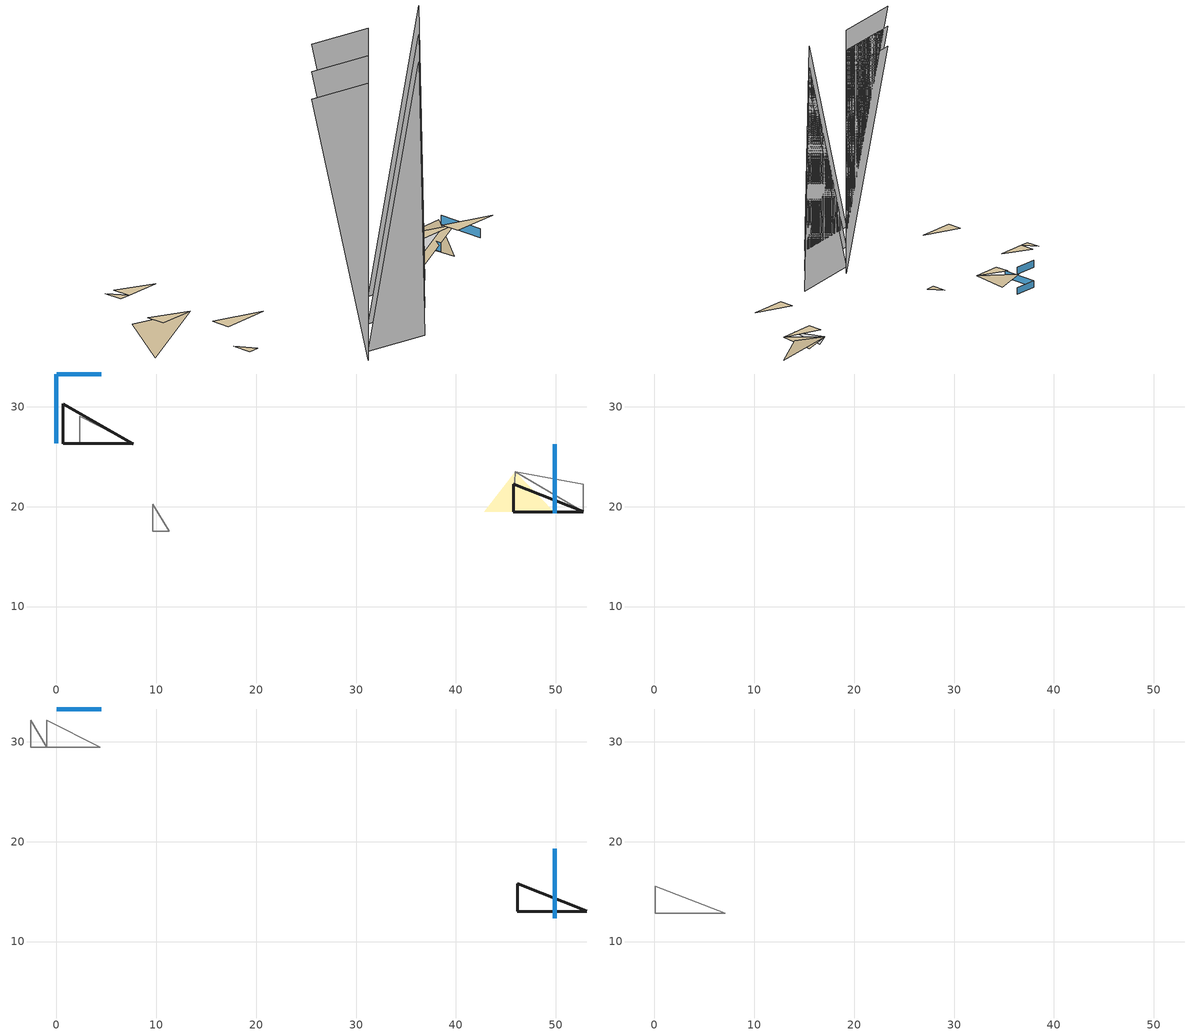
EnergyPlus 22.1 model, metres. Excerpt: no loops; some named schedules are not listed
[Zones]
EnclosedOffice_Mid_6 ZN
 wall outside (nonres_ext_wall): 0.71,30.29,6.96 7.69,26.29,7.76 0.71,26.29,3.25
 wall inside (int_wall): 2.35,29.04 2.35,26.29 7.69,26.29 z7.76
 window (Window_U_0.57_SHGC_0.39): 4.48,33.27 0.03,33.27 z4.98:6.31; 0,33.25 0,26.32 z4.98:6.29
EnclosedOffice_Mid_5 ZN
 wall inside (int_wall): 9.64,20.25 9.64,17.51 11.28,17.51 z3.79
EnclosedOffice_Mid_7 ZN
 wall outside (nonres_ext_wall): 45.74,22.24 45.74,19.5 52.72,19.5 z7.93
 wall inside (int_wall): 45.94,23.5,6.96 52.72,19.5,7.93 45.74,19.5,3.43; 45.94,23.5,6.96 52.72,22.24,7.93 52.72,19.5,3.43
 window (Window_U_0.57_SHGC_0.39): 49.91,19.32 49.91,26.25 z4.98:6.29
 ceiling to MidFloor_Plenum ZN (DropCeiling): 45.94,23.5,6.96 49.79,19.5,7.92 42.81,19.5,3.42
Corridor_Bot_1 ZN
 ceiling to FirstFloor_Plenum ZN (DropCeiling): 16.64,2.74,4.5 5.34,2.74,45.41 16.64,2.74,44.19
Corridor_Bot_2 ZN
 ceiling to FirstFloor_Plenum ZN (DropCeiling): 27.93,2.74,4.5 16.64,2.74,5.72 26.71,2.74,44.19
Corridor_Mid_1 ZN
 ceiling to MidFloor_Plenum ZN (DropCeiling): 16.64,2.74,8.47 5.34,2.74,49.37 16.64,2.74,48.15
Corridor_Mid_2 ZN
 ceiling to MidFloor_Plenum ZN (DropCeiling): 27.93,2.74,8.47 16.64,2.74,9.69 26.71,2.74,48.15
EnclosedOffice_Top_6 ZN
 wall inside (int_wall): -0.95,32.17 -0.95,29.43 4.39,29.43 z11.88; -2.59,32.17 -2.59,29.43 -0.95,29.43 z11.88
 window (Window_U_0.57_SHGC_0.39): 4.48,33.27 0.03,33.27 z8.95:10.27
EnclosedOffice_Top_8 ZN
 wall outside (nonres_ext_wall): 46.14,15.77 46.14,13.02 53.12,13.02 z11
 window (Window_U_0.57_SHGC_0.39): 49.91,12.35 49.91,19.27 z8.95:10.26
Corridor_Top_1 ZN
 ceiling to TopFloor_Plenum ZN (DropCeiling): 16.64,2.74,12.43 5.34,2.74,53.33 16.64,2.74,52.11
Corridor_Top_2 ZN
 ceiling to TopFloor_Plenum ZN (DropCeiling): 27.93,2.74,12.43 16.64,2.74,13.65 26.71,2.74,52.11
EnclosedOffice_Top_4 ZN
 wall inside (int_wall): 0.1,15.55 0.1,12.81 7.08,12.81 z11.7
[Building]
OfficeMedium: North Axis {deg}=0; Terrain=City; Loads Convergence Tolerance Value {W}=0.04; Temperature Convergence Tolerance Value {deltaC}=0.2; Solar Distribution=FullInteriorAndExterior; Maximum Number of Warmup Days=25; Minimum Number of Warmup Days=6
[Site:Location]
Denver-Aurora-Buckley.AFB_CO_USA WMO=724695: Latitude {deg}=39.72; Longitude {deg}=-104.75; Time Zone {hr}=-7; Elevation {m}=1726
[SizingPeriod:DesignDay] Day of Month=21; Dry-Bulb Temperature Range Modifier Type=DefaultMultipliers; Humidity Condition Type=Wetbulb; Barometric Pressure {Pa}=82237; Rain Indicator=No; Snow Indicator=No; Daylight Saving Time Indicator=No
Name | Month | Day Type | Maximum Dry-Bulb Temperature {C} | Daily Dry-Bulb Temperature Range {deltaC} | Wetbulb or DewPoint at Maximum Dry-Bulb {C} | Wind Speed {m/s} | Wind Direction {deg} | Solar Model Indicator | Sky Clearness | ASHRAE Clear Sky Optical Depth for Beam Irradiance (taub) | ASHRAE Clear Sky Optical Depth for Diffuse Irradiance (taud)
Denver-Aurora-Buckley.AFB_CO_USA Ann Htg 99.6% Condns DB | 12 | WinterDesignDay | -17.9 | 0 | -17.9 | 2.5 | 180 | ASHRAEClearSky | 0
Denver-Aurora-Buckley.AFB_CO_USA Ann Clg .4% Condns DB=>MWB | 7 | SummerDesignDay | 33.9 | 14.8 | 15 | 3.6 | 30 | ASHRAETau |  | 0.423 | 2.02
[Site:WaterMainsTemperature]
Calculation Method=Correlation; Annual Average Outdoor Air Temperature {C}=9.95; Maximum Difference In Monthly Average Outdoor Air Temperatures {deltaC}=23.7
[Site:GroundTemperature:FCfactorMethod]
7.1, 3, -1, 0.8, -0.2, 4.8, 6.1, 13.7, 22.2, 22.7, 21.7, 18.5
[Material:NoMass]
Nonres_Exterior_Wall_Insulation: Roughness=MediumSmooth; Thermal Resistance {m2-K/W}=1.71283; Thermal Absorptance=0.9; Solar Absorptance=0.7; Visible Absorptance=0.7
[Construction]
DropCeiling: AC02 Acoustic Ceiling
int_wall: G01 13mm gypsum board, G01 13mm gypsum board
nonres_ext_wall: F07 25mm stucco, G01 16mm gypsum board, Nonres_Exterior_Wall_Insulation, G01 16mm gypsum board
Window_U_0.57_SHGC_0.39: Glazing Layer
[Material]
Name | Roughness | Thickness {m} | Conductivity {W/m-K} | Density {kg/m3} | Specific Heat {J/kg-K} | Thermal Absorptance | Solar Absorptance | Visible Absorptance
AC02 Acoustic Ceiling | MediumSmooth | 0.0127 | 0.057 | 288 | 1339 | 0.9 | 0.7 | 0.2
F07 25mm stucco | Smooth | 0.0254 | 0.72 | 1856 | 840 | 0.9 | 0.7 | 0.7
G01 13mm gypsum board | Smooth | 0.0127 | 0.16 | 800 | 1090 | 0.9 | 0.7 | 0.5
G01 16mm gypsum board | MediumSmooth | 0.0159 | 0.16 | 800 | 1090
[WindowMaterial:SimpleGlazingSystem]
Glazing Layer: U-Factor {W/m2-K}=3.23661; Solar Heat Gain Coefficient=0.39; Visible Transmittance=0.39
[Zone]
ActiveStorage_Bot_1 ZN; ActiveStorage_Bot_2 ZN; ActiveStorage_Bot_3 ZN; ActiveStorage_Bot_4 ZN; ActiveStorage_Mid_1 ZN; ActiveStorage_Mid_2 ZN; ActiveStorage_Mid_3 ZN; ActiveStorage_Mid_4 ZN; ActiveStorage_Top_1 ZN; ActiveStorage_Top_2 ZN; ActiveStorage_Top_3 ZN; ActiveStorage_Top_4 ZN; ClassRoom_Bot ZN; ConfRoom_Bot_1 ZN; ConfRoom_Bot_2 ZN; ConfRoom_Mid_1 ZN; ConfRoom_Mid_2 ZN; ConfRoom_Top_1 ZN; ConfRoom_Top_2 ZN; Corridor_Bot_1 ZN; Corridor_Bot_2 ZN; Corridor_Mid_1 ZN; Corridor_Mid_2 ZN; Corridor_Top_1 ZN; Corridor_Top_2 ZN; Dining_Bot ZN; Dining_Mid ZN; Dining_Top ZN; EnclosedOffice_Bot_1 ZN; EnclosedOffice_Bot_10 ZN; EnclosedOffice_Bot_3 ZN; EnclosedOffice_Bot_4 ZN; EnclosedOffice_Mid_1 ZN; EnclosedOffice_Mid_2 ZN; EnclosedOffice_Mid_3 ZN; EnclosedOffice_Top_1 ZN; EnclosedOffice_Top_2 ZN; EnclosedOffice_Top_3 ZN; Lobby_Bot ZN; Lobby_Mid ZN; Lobby_Top ZN; Lounge_Bot ZN; Mechanical_Bot ZN; Mechanical_Mid ZN; Mechanical_Top ZN; OpenOffice_Bot_1 ZN; OpenOffice_Bot_2 ZN; OpenOffice_Bot_3 ZN; OpenOffice_Mid_1 ZN; OpenOffice_Mid_2 ZN; OpenOffice_Mid_3 ZN; OpenOffice_Mid_4 ZN; OpenOffice_Top_1 ZN; OpenOffice_Top_2 ZN; OpenOffice_Top_3 ZN; OpenOffice_Top_4 ZN; Restroom_Bot ZN; Restroom_Mid ZN; Restroom_Top ZN; Stair_Bot_1 ZN; Stair_Bot_2 ZN; Stair_Mid_1 ZN; Stair_Mid_2 ZN; Stair_Top_1 ZN; Stair_Top_2 ZN: 
FirstFloor_Plenum ZN; MidFloor_Plenum ZN; TopFloor_Plenum ZN: Part of Total Floor Area=No
EnclosedOffice_Bot_7 ZN; EnclosedOffice_Bot_6 ZN; EnclosedOffice_Bot_5 ZN; EnclosedOffice_Bot_2 ZN; EnclosedOffice_Bot_8 ZN; EnclosedOffice_Bot_9 ZN; EnclosedOffice_Mid_6 ZN; EnclosedOffice_Mid_5 ZN; EnclosedOffice_Mid_4 ZN; EnclosedOffice_Mid_8 ZN; EnclosedOffice_Mid_9 ZN; EnclosedOffice_Mid_7 ZN; EnclosedOffice_Top_6 ZN; EnclosedOffice_Top_5 ZN; EnclosedOffice_Top_4 ZN; EnclosedOffice_Top_9 ZN; EnclosedOffice_Top_8 ZN; EnclosedOffice_Top_7 ZN: Multiplier=1
[People] Number of People Calculation Method=People; Fraction Radiant=0.3; Sensible Heat Fraction=AUTOCALCULATE; Activity Level Schedule=ACTIVITY_SCH; Enable ASHRAE 55 Comfort Warnings=No; Mean Radiant Temperature Calculation Type=ZoneAveraged; Work Efficiency Schedule=WORK_EFF_SCH; Clothing Insulation Calculation Method Schedule=CLOTHING_SCH; Clothing Insulation Schedule=CLOTHING_SCH; Air Velocity Schedule=AIR_VELO_SCH
Name | Zone or ZoneList or Space or SpaceList | Number of People Schedule | Number of People
ClassRoom_Bot ZN People | ClassRoom_Bot ZN | ClassRoom_Bot ZN Occupancy Schedule | 16
EnclosedOffice_Bot_1 ZN People | EnclosedOffice_Bot_1 ZN | EnclosedOffice_Bot_1 ZN Occupancy Schedule | 2
EnclosedOffice_Bot_2 ZN People | EnclosedOffice_Bot_2 ZN | EnclosedOffice_Bot_2 ZN Occupancy Schedule | 2
EnclosedOffice_Bot_3 ZN People | EnclosedOffice_Bot_3 ZN | EnclosedOffice_Bot_3 ZN Occupancy Schedule | 2
EnclosedOffice_Bot_4 ZN People | EnclosedOffice_Bot_4 ZN | EnclosedOffice_Bot_4 ZN Occupancy Schedule | 2
EnclosedOffice_Bot_5 ZN People | EnclosedOffice_Bot_5 ZN | EnclosedOffice_Bot_5 ZN Occupancy Schedule | 2
EnclosedOffice_Bot_6 ZN People | EnclosedOffice_Bot_6 ZN | EnclosedOffice_Bot_6 ZN Occupancy Schedule | 2
EnclosedOffice_Bot_7 ZN People | EnclosedOffice_Bot_7 ZN | EnclosedOffice_Bot_7 ZN Occupancy Schedule | 2
EnclosedOffice_Bot_8 ZN People | EnclosedOffice_Bot_8 ZN | EnclosedOffice_Bot_8 ZN Occupancy Schedule | 2
EnclosedOffice_Bot_9 ZN People | EnclosedOffice_Bot_9 ZN | EnclosedOffice_Bot_9 ZN Occupancy Schedule | 2
EnclosedOffice_Bot_10 ZN People | EnclosedOffice_Bot_10 ZN | EnclosedOffice_Bot_10 ZN Occupancy Schedule | 2
EnclosedOffice_Mid_1 ZN People | EnclosedOffice_Mid_1 ZN | EnclosedOffice_Mid_1 ZN Occupancy Schedule | 2
EnclosedOffice_Mid_2 ZN People | EnclosedOffice_Mid_2 ZN | EnclosedOffice_Mid_2 ZN Occupancy Schedule | 2
EnclosedOffice_Mid_3 ZN People | EnclosedOffice_Mid_3 ZN | EnclosedOffice_Mid_3 ZN Occupancy Schedule | 2
EnclosedOffice_Mid_4 ZN People | EnclosedOffice_Mid_4 ZN | EnclosedOffice_Mid_4 ZN Occupancy Schedule | 2
EnclosedOffice_Mid_5 ZN People | EnclosedOffice_Mid_5 ZN | EnclosedOffice_Mid_5 ZN Occupancy Schedule | 2
EnclosedOffice_Mid_6 ZN People | EnclosedOffice_Mid_6 ZN | EnclosedOffice_Mid_6 ZN Occupancy Schedule | 2
EnclosedOffice_Mid_7 ZN People | EnclosedOffice_Mid_7 ZN | EnclosedOffice_Mid_7 ZN Occupancy Schedule | 2
EnclosedOffice_Mid_8 ZN People | EnclosedOffice_Mid_8 ZN | EnclosedOffice_Mid_8 ZN Occupancy Schedule | 2
EnclosedOffice_Mid_9 ZN People | EnclosedOffice_Mid_9 ZN | EnclosedOffice_Mid_9 ZN Occupancy Schedule | 2
EnclosedOffice_Top_1 ZN People | EnclosedOffice_Top_1 ZN | EnclosedOffice_Top_1 ZN Occupancy Schedule | 2
EnclosedOffice_Top_2 ZN People | EnclosedOffice_Top_2 ZN | EnclosedOffice_Top_2 ZN Occupancy Schedule | 2
EnclosedOffice_Top_3 ZN People | EnclosedOffice_Top_3 ZN | EnclosedOffice_Top_3 ZN Occupancy Schedule | 2
EnclosedOffice_Top_4 ZN People | EnclosedOffice_Top_4 ZN | EnclosedOffice_Top_4 ZN Occupancy Schedule | 2
EnclosedOffice_Top_5 ZN People | EnclosedOffice_Top_5 ZN | EnclosedOffice_Top_5 ZN Occupancy Schedule | 2
EnclosedOffice_Top_6 ZN People | EnclosedOffice_Top_6 ZN | EnclosedOffice_Top_6 ZN Occupancy Schedule | 2
EnclosedOffice_Top_7 ZN People | EnclosedOffice_Top_7 ZN | EnclosedOffice_Top_7 ZN Occupancy Schedule | 2
EnclosedOffice_Top_8 ZN People | EnclosedOffice_Top_8 ZN | EnclosedOffice_Top_8 ZN Occupancy Schedule | 2
EnclosedOffice_Top_9 ZN People | EnclosedOffice_Top_9 ZN | EnclosedOffice_Top_9 ZN Occupancy Schedule | 2
ConfRoom_Bot_1 ZN People | ConfRoom_Bot_1 ZN | ConfRoom_Bot_1 ZN Occupancy Schedule | 23
ConfRoom_Bot_2 ZN People | ConfRoom_Bot_2 ZN | ConfRoom_Bot_2 ZN Occupancy Schedule | 23
ConfRoom_Mid_1 ZN People | ConfRoom_Mid_1 ZN | ConfRoom_Mid_1 ZN Occupancy Schedule | 23
ConfRoom_Mid_2 ZN People | ConfRoom_Mid_2 ZN | ConfRoom_Mid_2 ZN Occupancy Schedule | 23
ConfRoom_Top_1 ZN People | ConfRoom_Top_1 ZN | ConfRoom_Top_1 ZN Occupancy Schedule | 23
ConfRoom_Top_2 ZN People | ConfRoom_Top_2 ZN | ConfRoom_Top_2 ZN Occupancy Schedule | 23
Dining_Bot ZN People | Dining_Bot ZN | Dining_Bot ZN Occupancy Schedule | 12
Dining_Mid ZN People | Dining_Mid ZN | Dining_Mid ZN Occupancy Schedule | 12
Dining_Top ZN People | Dining_Top ZN | Dining_Top ZN Occupancy Schedule | 12
Lounge_Bot ZN People | Lounge_Bot ZN | Lounge_Bot ZN Occupancy Schedule | 29
Lobby_Bot ZN People | Lobby_Bot ZN | Lobby_Bot ZN Occupancy Schedule | 7
Lobby_Mid ZN People | Lobby_Mid ZN | Lobby_Mid ZN Occupancy Schedule | 7
Lobby_Top ZN People | Lobby_Top ZN | Lobby_Top ZN Occupancy Schedule | 7
OpenOffice_Bot_1 ZN People | OpenOffice_Bot_1 ZN | OpenOffice_Bot_1 ZN Occupancy Schedule | 10
OpenOffice_Bot_2 ZN People | OpenOffice_Bot_2 ZN | OpenOffice_Bot_2 ZN Occupancy Schedule | 11
OpenOffice_Bot_3 ZN People | OpenOffice_Bot_3 ZN | OpenOffice_Bot_3 ZN Occupancy Schedule | 10
OpenOffice_Mid_1 ZN People | OpenOffice_Mid_1 ZN | OpenOffice_Mid_1 ZN Occupancy Schedule | 10
OpenOffice_Mid_2 ZN People | OpenOffice_Mid_2 ZN | OpenOffice_Mid_2 ZN Occupancy Schedule | 11
OpenOffice_Mid_3 ZN People | OpenOffice_Mid_3 ZN | OpenOffice_Mid_3 ZN Occupancy Schedule | 9
OpenOffice_Mid_4 ZN People | OpenOffice_Mid_4 ZN | OpenOffice_Mid_4 ZN Occupancy Schedule | 10
OpenOffice_Top_1 ZN People | OpenOffice_Top_1 ZN | OpenOffice_Top_1 ZN Occupancy Schedule | 10
OpenOffice_Top_2 ZN People | OpenOffice_Top_2 ZN | OpenOffice_Top_2 ZN Occupancy Schedule | 11
OpenOffice_Top_3 ZN People | OpenOffice_Top_3 ZN | OpenOffice_Top_3 ZN Occupancy Schedule | 9
OpenOffice_Top_4 ZN People | OpenOffice_Top_4 ZN | OpenOffice_Top_4 ZN Occupancy Schedule | 10
[Lights] Schedule=BLDG_LIGHT_SCH; Design Level Calculation Method=Watts/Area; Watts per Zone Floor Area {W/m2}=10.7639; Return Air Fraction=0; Fraction Radiant=0.7; Fraction Visible=0.2; Fraction Replaceable=1; Return Air Fraction Calculated from Plenum Temperature=No
Name | Zone or ZoneList or Space or SpaceList
ActiveStorage_Bot_1 ZN_Lights | ActiveStorage_Bot_1 ZN
ActiveStorage_Bot_2 ZN_Lights | ActiveStorage_Bot_2 ZN
ActiveStorage_Bot_3 ZN_Lights | ActiveStorage_Bot_3 ZN
ActiveStorage_Bot_4 ZN_Lights | ActiveStorage_Bot_4 ZN
ActiveStorage_Mid_1 ZN_Lights | ActiveStorage_Mid_1 ZN
ActiveStorage_Mid_2 ZN_Lights | ActiveStorage_Mid_2 ZN
ActiveStorage_Mid_3 ZN_Lights | ActiveStorage_Mid_3 ZN
ActiveStorage_Mid_4 ZN_Lights | ActiveStorage_Mid_4 ZN
ActiveStorage_Top_1 ZN_Lights | ActiveStorage_Top_1 ZN
ActiveStorage_Top_2 ZN_Lights | ActiveStorage_Top_2 ZN
ActiveStorage_Top_3 ZN_Lights | ActiveStorage_Top_3 ZN
ActiveStorage_Top_4 ZN_Lights | ActiveStorage_Top_4 ZN
ClassRoom_Bot ZN_Lights | ClassRoom_Bot ZN
ConfRoom_Bot_1 ZN_Lights | ConfRoom_Bot_1 ZN
ConfRoom_Bot_2 ZN_Lights | ConfRoom_Bot_2 ZN
ConfRoom_Mid_1 ZN_Lights | ConfRoom_Mid_1 ZN
ConfRoom_Mid_2 ZN_Lights | ConfRoom_Mid_2 ZN
ConfRoom_Top_1 ZN_Lights | ConfRoom_Top_1 ZN
ConfRoom_Top_2 ZN_Lights | ConfRoom_Top_2 ZN
Corridor_Bot_1 ZN_Lights | Corridor_Bot_1 ZN
Corridor_Bot_2 ZN_Lights | Corridor_Bot_2 ZN
Corridor_Mid_1 ZN_Lights | Corridor_Mid_1 ZN
Corridor_Mid_2 ZN_Lights | Corridor_Mid_2 ZN
Corridor_Top_1 ZN_Lights | Corridor_Top_1 ZN
Corridor_Top_2 ZN_Lights | Corridor_Top_2 ZN
Dining_Bot ZN_Lights | Dining_Bot ZN
Dining_Mid ZN_Lights | Dining_Mid ZN
Dining_Top ZN_Lights | Dining_Top ZN
EnclosedOffice_Bot_1 ZN_Lights | EnclosedOffice_Bot_1 ZN
EnclosedOffice_Bot_10 ZN_Lights | EnclosedOffice_Bot_10 ZN
EnclosedOffice_Bot_3 ZN_Lights | EnclosedOffice_Bot_3 ZN
EnclosedOffice_Bot_4 ZN_Lights | EnclosedOffice_Bot_4 ZN
EnclosedOffice_Mid_1 ZN_Lights | EnclosedOffice_Mid_1 ZN
EnclosedOffice_Mid_2 ZN_Lights | EnclosedOffice_Mid_2 ZN
EnclosedOffice_Mid_3 ZN_Lights | EnclosedOffice_Mid_3 ZN
EnclosedOffice_Top_1 ZN_Lights | EnclosedOffice_Top_1 ZN
EnclosedOffice_Top_2 ZN_Lights | EnclosedOffice_Top_2 ZN
EnclosedOffice_Top_3 ZN_Lights | EnclosedOffice_Top_3 ZN
Lobby_Bot ZN_Lights | Lobby_Bot ZN
Lobby_Mid ZN_Lights | Lobby_Mid ZN
Lobby_Top ZN_Lights | Lobby_Top ZN
Lounge_Bot ZN_Lights | Lounge_Bot ZN
Mechanical_Bot ZN_Lights | Mechanical_Bot ZN
Mechanical_Mid ZN_Lights | Mechanical_Mid ZN
Mechanical_Top ZN_Lights | Mechanical_Top ZN
OpenOffice_Bot_1 ZN_Lights | OpenOffice_Bot_1 ZN
OpenOffice_Bot_2 ZN_Lights | OpenOffice_Bot_2 ZN
OpenOffice_Bot_3 ZN_Lights | OpenOffice_Bot_3 ZN
OpenOffice_Mid_1 ZN_Lights | OpenOffice_Mid_1 ZN
OpenOffice_Mid_2 ZN_Lights | OpenOffice_Mid_2 ZN
OpenOffice_Mid_3 ZN_Lights | OpenOffice_Mid_3 ZN
OpenOffice_Mid_4 ZN_Lights | OpenOffice_Mid_4 ZN
OpenOffice_Top_1 ZN_Lights | OpenOffice_Top_1 ZN
OpenOffice_Top_2 ZN_Lights | OpenOffice_Top_2 ZN
OpenOffice_Top_3 ZN_Lights | OpenOffice_Top_3 ZN
OpenOffice_Top_4 ZN_Lights | OpenOffice_Top_4 ZN
Restroom_Bot ZN_Lights | Restroom_Bot ZN
Restroom_Mid ZN_Lights | Restroom_Mid ZN
Restroom_Top ZN_Lights | Restroom_Top ZN
Stair_Bot_1 ZN_Lights | Stair_Bot_1 ZN
Stair_Bot_2 ZN_Lights | Stair_Bot_2 ZN
Stair_Mid_1 ZN_Lights | Stair_Mid_1 ZN
Stair_Mid_2 ZN_Lights | Stair_Mid_2 ZN
Stair_Top_1 ZN_Lights | Stair_Top_1 ZN
Stair_Top_2 ZN_Lights | Stair_Top_2 ZN
EnclosedOffice_Bot_7 ZN_Lights | EnclosedOffice_Bot_7 ZN
EnclosedOffice_Bot_6 ZN_Lights | EnclosedOffice_Bot_6 ZN
EnclosedOffice_Bot_5 ZN_Lights | EnclosedOffice_Bot_5 ZN
EnclosedOffice_Bot_2 ZN_Lights | EnclosedOffice_Bot_2 ZN
EnclosedOffice_Bot_8 ZN_Lights | EnclosedOffice_Bot_8 ZN
EnclosedOffice_Bot_9 ZN_Lights | EnclosedOffice_Bot_9 ZN
EnclosedOffice_Mid_6 ZN_Lights | EnclosedOffice_Mid_6 ZN
EnclosedOffice_Mid_5 ZN_Lights | EnclosedOffice_Mid_5 ZN
EnclosedOffice_Mid_4 ZN_Lights | EnclosedOffice_Mid_4 ZN
EnclosedOffice_Mid_8 ZN_Lights | EnclosedOffice_Mid_8 ZN
EnclosedOffice_Mid_9 ZN_Lights | EnclosedOffice_Mid_9 ZN
EnclosedOffice_Mid_7 ZN_Lights | EnclosedOffice_Mid_7 ZN
EnclosedOffice_Top_6 ZN_Lights | EnclosedOffice_Top_6 ZN
EnclosedOffice_Top_5 ZN_Lights | EnclosedOffice_Top_5 ZN
EnclosedOffice_Top_4 ZN_Lights | EnclosedOffice_Top_4 ZN
EnclosedOffice_Top_9 ZN_Lights | EnclosedOffice_Top_9 ZN
EnclosedOffice_Top_8 ZN_Lights | EnclosedOffice_Top_8 ZN
EnclosedOffice_Top_7 ZN_Lights | EnclosedOffice_Top_7 ZN
[ElectricEquipment] Zone or ZoneList or Space or SpaceList=Lobby_Bot ZN; Design Level Calculation Method=EquipmentLevel; Fraction Latent=0; Fraction Radiant=0.5; Fraction Lost=0
Name | Schedule | Design Level {W}
Core_bottom_Elevators_Equip | BLDG_ELEVATORS | 32109.9
Elevators_Lights_Fan | ELEV_LIGHT_FAN_SCH_24_7 | 323.8
[ZoneInfiltration:DesignFlowRate]
Name | Zone or ZoneList | Schedule | Design Flow Rate Calculation Method | Flow per Exterior Surface Area {m3/s-m2} | Constant Term Coefficient | Temperature Term Coefficient | Velocity Term Coefficient | Velocity Squared Term Coefficient | Design Flow Rate {m3/s}
ClassRoom_Bot Infiltration | ClassRoom_Bot ZN | INFIL_SCH_PNNL | Flow/ExteriorArea | 0.00102413 | 0 | 0 | 0.224 | 0
ConfRoom_Bot_1 Infiltration | ConfRoom_Bot_1 ZN | INFIL_SCH_PNNL | Flow/ExteriorArea | 0.00102413 | 0 | 0 | 0.224 | 0
ConfRoom_Bot_2 Infiltration | ConfRoom_Bot_2 ZN | INFIL_SCH_PNNL | Flow/ExteriorArea | 0.00102413 | 0 | 0 | 0.224 | 0
ConfRoom_Mid_1 Infiltration | ConfRoom_Mid_1 ZN | INFIL_SCH_PNNL | Flow/ExteriorArea | 0.00102413 | 0 | 0 | 0.224 | 0
ConfRoom_Mid_2 Infiltration | ConfRoom_Mid_2 ZN | INFIL_SCH_PNNL | Flow/ExteriorArea | 0.00102413 | 0 | 0 | 0.224 | 0
ConfRoom_Top_1 Infiltration | ConfRoom_Top_1 ZN | INFIL_SCH_PNNL | Flow/ExteriorArea | 0.00102413 | 0 | 0 | 0.224 | 0
ConfRoom_Top_2 Infiltration | ConfRoom_Top_2 ZN | INFIL_SCH_PNNL | Flow/ExteriorArea | 0.00102413 | 0 | 0 | 0.224 | 0
EnclosedOffice_Bot_7 Infiltration | EnclosedOffice_Bot_7 ZN | INFIL_SCH_PNNL | Flow/ExteriorArea | 0.00102413 | 0 | 0 | 0.224 | 0
EnclosedOffice_Bot_10 Infiltration | EnclosedOffice_Bot_10 ZN | INFIL_SCH_PNNL | Flow/ExteriorArea | 0.00102413 | 0 | 0 | 0.224 | 0
EnclosedOffice_Bot_3 Infiltration | EnclosedOffice_Bot_3 ZN | INFIL_SCH_PNNL | Flow/ExteriorArea | 0.00102413 | 0 | 0 | 0.224 | 0
EnclosedOffice_Bot_4 Infiltration | EnclosedOffice_Bot_4 ZN | INFIL_SCH_PNNL | Flow/ExteriorArea | 0.00102413 | 0 | 0 | 0.224 | 0
EnclosedOffice_Mid_1 Infiltration | EnclosedOffice_Mid_1 ZN | INFIL_SCH_PNNL | Flow/ExteriorArea | 0.00102413 | 0 | 0 | 0.224 | 0
EnclosedOffice_Mid_2 Infiltration | EnclosedOffice_Mid_2 ZN | INFIL_SCH_PNNL | Flow/ExteriorArea | 0.00102413 | 0 | 0 | 0.224 | 0
EnclosedOffice_Mid_3 Infiltration | EnclosedOffice_Mid_3 ZN | INFIL_SCH_PNNL | Flow/ExteriorArea | 0.00102413 | 0 | 0 | 0.224 | 0
EnclosedOffice_Top_1 Infiltration | EnclosedOffice_Top_1 ZN | INFIL_SCH_PNNL | Flow/ExteriorArea | 0.00102413 | 0 | 0 | 0.224 | 0
EnclosedOffice_Top_2 Infiltration | EnclosedOffice_Top_2 ZN | INFIL_SCH_PNNL | Flow/ExteriorArea | 0.00102413 | 0 | 0 | 0.224 | 0
EnclosedOffice_Top_3 Infiltration | EnclosedOffice_Top_3 ZN | INFIL_SCH_PNNL | Flow/ExteriorArea | 0.00102413 | 0 | 0 | 0.224 | 0
FirstFloor_Plenum Infiltration | FirstFloor_Plenum ZN | ALWAYS_ON | Flow/ExteriorArea | 0.00102413 | 0 | 0 | 0.224 | 0
entry door Infiltration | Lounge_Bot ZN | INFIL_Door_Opening_SCH | Flow/Zone |  |  |  |  |  | 0.67866
Lounge_Bot Infiltration | Lounge_Bot ZN | INFIL_SCH_PNNL | Flow/ExteriorArea | 0.00102413 | 0 | 0 | 0.224 | 0
MidFloor_Plenum Infiltration | MidFloor_Plenum ZN | ALWAYS_ON | Flow/ExteriorArea | 0.00102413 | 0 | 0 | 0.224 | 0
OpenOffice_Bot_3 Infiltration | OpenOffice_Bot_3 ZN | INFIL_SCH_PNNL | Flow/ExteriorArea | 0.00102413 | 0 | 0 | 0.224 | 0
OpenOffice_Mid_3 Infiltration | OpenOffice_Mid_3 ZN | INFIL_SCH_PNNL | Flow/ExteriorArea | 0.00102413 | 0 | 0 | 0.224 | 0
OpenOffice_Mid_4 Infiltration | OpenOffice_Mid_4 ZN | INFIL_SCH_PNNL | Flow/ExteriorArea | 0.00102413 | 0 | 0 | 0.224 | 0
OpenOffice_Top_3 Infiltration | OpenOffice_Top_3 ZN | INFIL_SCH_PNNL | Flow/ExteriorArea | 0.00102413 | 0 | 0 | 0.224 | 0
OpenOffice_Top_4 Infiltration | OpenOffice_Top_4 ZN | INFIL_SCH_PNNL | Flow/ExteriorArea | 0.00102413 | 0 | 0 | 0.224 | 0
TopFloor_Plenum Infiltration | TopFloor_Plenum ZN | ALWAYS_ON | Flow/ExteriorArea | 6.19256e-05 | 0 | 0 | 0.224 | 0
EnclosedOffice_Bot_6 Infiltration | EnclosedOffice_Bot_6 ZN | INFIL_SCH_PNNL | Flow/ExteriorArea | 0.00102413 | 0 | 0 | 0.224 | 0
EnclosedOffice_Bot_5 Infiltration | EnclosedOffice_Bot_5 ZN | INFIL_SCH_PNNL | Flow/ExteriorArea | 0.00102413 | 0 | 0 | 0.224 | 0
EnclosedOffice_Bot_1 Infiltration | EnclosedOffice_Bot_1 ZN | INFIL_SCH_PNNL | Flow/ExteriorArea | 0.00102413 | 0 | 0 | 0.224 | 0
EnclosedOffice_Bot_9 Infiltration | EnclosedOffice_Bot_9 ZN | INFIL_SCH_PNNL | Flow/ExteriorArea | 0.00102413 | 0 | 0 | 0.224 | 0
EnclosedOffice_Bot_8 Infiltration | EnclosedOffice_Bot_8 ZN | INFIL_SCH_PNNL | Flow/ExteriorArea | 0.00102413 | 0 | 0 | 0.224 | 0
EnclosedOffice_Bot_2 Infiltration | EnclosedOffice_Bot_2 ZN | INFIL_SCH_PNNL | Flow/ExteriorArea | 0.00102413 | 0 | 0 | 0.224 | 0
EnclosedOffice_Mid_4 Infiltration | EnclosedOffice_Mid_4 ZN | INFIL_SCH_PNNL | Flow/ExteriorArea | 0.00102413 | 0 | 0 | 0.224 | 0
EnclosedOffice_Mid_5 Infiltration | EnclosedOffice_Mid_5 ZN | INFIL_SCH_PNNL | Flow/ExteriorArea | 0.00102413 | 0 | 0 | 0.224 | 0
EnclosedOffice_Mid_6 Infiltration | EnclosedOffice_Mid_6 ZN | INFIL_SCH_PNNL | Flow/ExteriorArea | 0.00102413 | 0 | 0 | 0.224 | 0
EnclosedOffice_Mid_7 Infiltration | EnclosedOffice_Mid_7 ZN | INFIL_SCH_PNNL | Flow/ExteriorArea | 0.00102413 | 0 | 0 | 0.224 | 0
EnclosedOffice_Mid_8 Infiltration | EnclosedOffice_Mid_8 ZN | INFIL_SCH_PNNL | Flow/ExteriorArea | 0.00102413 | 0 | 0 | 0.224 | 0
EnclosedOffice_Mid_9 Infiltration | EnclosedOffice_Mid_9 ZN | INFIL_SCH_PNNL | Flow/ExteriorArea | 0.00102413 | 0 | 0 | 0.224 | 0
EnclosedOffice_Top_4 Infiltration | EnclosedOffice_Top_4 ZN | INFIL_SCH_PNNL | Flow/ExteriorArea | 0.00102413 | 0 | 0 | 0.224 | 0
EnclosedOffice_Top_5 Infiltration | EnclosedOffice_Top_5 ZN | INFIL_SCH_PNNL | Flow/ExteriorArea | 0.00102413 | 0 | 0 | 0.224 | 0
EnclosedOffice_Top_6 Infiltration | EnclosedOffice_Top_6 ZN | INFIL_SCH_PNNL | Flow/ExteriorArea | 0.00102413 | 0 | 0 | 0.224 | 0
EnclosedOffice_Top_7 Infiltration | EnclosedOffice_Top_7 ZN | INFIL_SCH_PNNL | Flow/ExteriorArea | 0.00102413 | 0 | 0 | 0.224 | 0
EnclosedOffice_Top_8 Infiltration | EnclosedOffice_Top_8 ZN | INFIL_SCH_PNNL | Flow/ExteriorArea | 0.00102413 | 0 | 0 | 0.224 | 0
EnclosedOffice_Top_9 Infiltration | EnclosedOffice_Top_9 ZN | INFIL_SCH_PNNL | Flow/ExteriorArea | 0.00102413 | 0 | 0 | 0.224 | 0
[Exterior:Lights]
Exterior_Lights: Schedule=Exterior_Lgt_ALWAYS_ON; Design Level {W}=14338.2; Control Option=AstronomicalClock
[Schedule:Compact]
ACTIVITY_SCH: Through: 12/31, For: AllDays, Until: 24:00, 120
WORK_EFF_SCH: Through: 12/31, For: AllDays, Until: 24:00, 0
AIR_VELO_SCH: Through: 12/31, For: AllDays, Until: 24:00, 0.2
CLOTHING_SCH: Through: 04/30, For: AllDays, Until: 24:00, 1, Through: 09/30, For: AllDays, Until: 24:00, 0.5, Through: 12/31, For: AllDays, Until: 24:00, 1
ClassRoom_Bot ZN Occupancy Schedule: Through: 12/31, For: Monday, Until: 07:00, 0, Until: 07:20, 0, Until: 07:40, 0, Until: 08:00, 0, Until: 08:20, 0, Until: 08:40, 0, Until: 09:00, 0, Until: 09:20, 0, Until: 09:40, 0, Until: 10:00, 0.455, Until: 10:20, 0.909, Until: 10:40, 0.909, Until: 11:00, 0.455, Until: 11:20, 0, Until: 11:40, 0, Until: 12:00, 0, Until: 12:20, 0, Until: 12:40, 0, Until: 13:00, 0, Until: 13:20, 0, Until: 13:40, 0.818, Until: 14:00, 0.727, Until: 14:20, 0.545, Until: 14:40, 0, Until: 15:00, 0, Until: 15:20, 0, Until: 15:40, 0, Until: 16:00, 0, Until: 16:20, 0, Until: 16:40, 0, Until: 17:00, 0.273, Until: 17:20, 0.545, Until: 17:40, 0.545, Until: 18:00, 0.273, Until: 18:20, 0, Until: 18:40, 0, Until: 19:00, 0, Until: 19:20, 0, Until: 19:40, 0, Until: 20:00, 0, Until: 20:20, 0, Until: 20:40, 0, Until: 21:00, 0, Until: 24:00, 0, For: Tuesday, Until: 07:00, 0, Until: 07:20, 0, Until: 07:40, 0, Until: 08:00, 0, Until: 08:20, 0, Until: 08:40, 0, Until: 09:00, 0, Until: 09:20, 0, Until: 09:40, 0, Until: 10:00, 0.455, Until: 10:20, 0.909, Until: 10:40, 0.909, Until: 11:00, 0.909, Until: 11:20, 0.909, Until: 11:40, 0, Until: 12:00, 0, Until: 12:20, 0, Until: 12:40, 0, Until: 13:00, 0, Until: 13:20, 0, Until: 13:40, 0, Until: 14:00, 0, Until: 14:20, 0, Until: 14:40, 0, Until: 15:00, 0, Until: 15:20, 0, Until: 15:40, 0, Until: 16:00, 0.364, Until: 16:20, 0.818, Until: 16:40, 0, Until: 17:00, 0, Until: 17:20, 0, Until: 17:40, 0, Until: 18:00, 0, Until: 18:20, 0, Until: 18:40, 0, Until: 19:00, 0, Until: 19:20, 0, Until: 19:40, 0, Until: 20:00, 0, Until: 20:20, 0, Until: 20:40, 0, Until: 21:00, 0, Until: 24:00, 0, For: Wednesday, Until: 07:00, 0, Until: 07:20, 0, Until: 07:40, 0.636, Until: 08:00, 0.364, Until: 08:20, 0, Until: 08:40, 0, Until: 09:00, 0, Until: 09:20, 0, Until: 09:40, 0, Until: 10:00, 0, Until: 10:20, 0, Until: 10:40, 0, Until: 11:00, 0, Until: 11:20, 0, Until: 11:40, 0, Until: 12:00, 0, Until: 12:20, 0, Until: 12:40, 0, Until: 13:00, 0, Until: 13:20, 0, Until: 13:40, 0, Until: 14:00, 0, Until: 14:20, 0, Until: 14:40, 0, Until: 15:00, 0, Until: 15:20, 0, Until: 15:40, 0, Until: 16:00, 0.182, Until: 16:20, 0.455, Until: 16:40, 0.455, Until: 17:00, 0.455, Until: 17:20, 0.455, Until: 17:40, 0, Until: 18:00, 0, Until: 18:20, 0, Until: 18:40, 0, Until: 19:00, 0, Until: 19:20, 0, Until: 19:40, 0, Until: 20:00, 0, Until: 20:20, 0, Until: 20:40, 0, Until: 21:00, 0, Until: 24:00, 0, For: Thursday, Until: 07:00, 0, Until: 07:20, 0, Until: 07:40, 0, Until: 08:00, 0, Until: 08:20, 0, Until: 08:40, 0, Until: 09:00, 0, Until: 09:20, 0, Until: 09:40, 0, Until: 10:00, 0, Until: 10:20, 0, Until: 10:40, 0, Until: 11:00, 0, Until: 11:20, 0, Until: 11:40, 0, Until: 12:00, 0, Until: 12:20, 0, Until: 12:40, 0, Until: 13:00, 0, Until: 13:20, 0, Until: 13:40, 0.636, Until: 14:00, 0.636, Until: 14:20, 0.636, Until: 14:40, 0, Until: 15:00, 0, Until: 15:20, 0, Until: 15:40, 0, Until: 16:00, 0.273, Until: 16:20, 0.545, Until: 16:40, 1, Until: 17:00, 0.727, Until: 17:20, 0.545, Until: 17:40, 0.545, Until: 18:00, 0.273, Until: 18:20, 0, Until: 18:40, 0, Until: 19:00, 0.182, Until: 19:20, 0.455, Until: 19:40, 0, Until: 20:00, 0, Until: 20:20, 0, Until: 20:40, 0, Until: 21:00, 0, Until: 24:00, 0, For: Friday, Until: 07:00, 0, Until: 07:20, 0, Until: 07:40, 0, Until: 08:00, 0, Until: 08:20, 0, Until: 08:40, 0, Until: 09:00, 0, Until: 09:20, 0, Until: 09:40, 0, Until: 10:00, 0, Until: 10:20, 0, Until: 10:40, 0, Until: 11:00, 0, Until: 11:20, 0, Until: 11:40, 0.364, Until: 12:00, 0.364, Until: 12:20, 0.364, Until: 12:40, 0, Until: 13:00, 0, Until: 13:20, 0, Until: 13:40, 0, Until: 14:00, 0, Until: 14:20, 0, Until: 14:40, 0.364, Until: 15:00, 0.182, Until: 15:20, 0, Until: 15:40, 0, Until: 16:00, 0, Until: 16:20, 0, Until: 16:40, 0, Until: 17:00, 0, Until: 17:20, 0, Until: 17:40, 0, Until: 18:00, 0, Until: 18:20, 0, Until: 18:40, 0, Until: 19:00, 0.273, Until: 19:20, 0.545, Until: 19:40, 0, Until: 20:00, 0, Until: 20:20, 0, Until: 20:40, 0, Until: 21:00, 0, Until: 24:00, 0, For: Saturday, Until: 07:00, 0, Until: 07:20, 0, Until: 07:40, 0, Until: 08:00, 0, Until: 08:20, 0, Until: 08:40, 0, Until: 09:00, 0, Until: 09:20, 0, Until: 09:40, 0, Until: 10:00, 0, Until: 10:20, 0, Until: 10:40, 0, Until: 11:00, 0, Until: 11:20, 0, Until: 11:40, 0, Until: 12:00, 0, Until: 12:20, 0, Until: 12:40, 0, Until: 13:00, 0, Until: 13:20, 0, Until: 13:40, 0, Until: 14:00, 0, Until: 14:20, 0, Until: 14:40, 0, Until: 15:00, 0, Until: 15:20, 0, Until: 15:40, 0, Until: 16:00, 0, Until: 24:00, 0, For: Sunday WinterDesignDay Holiday CustomDay1 CustomDay2, Until: 24:00, 0, For: SummerDesignDay, Until: 06:00, 0, Until: 22:00, 1, Until: 24:00, 0.05
EnclosedOffice_Bot_1 ZN Occupancy Schedule: Through: 12/31, For: Monday, Until: 07:00, 0, Until: 07:20, 0, Until: 07:40, 0, Until: 08:00, 0.5, Until: 08:20, 0.5, Until: 08:40, 1, Until: 09:00, 0.5, Until: 09:20, 0.5, Until: 09:40, 0.5, Until: 10:00, 0.5, Until: 10:20, 1, Until: 10:40, 1, Until: 11:00, 1, Until: 11:20, 1, Until: 11:40, 1, Until: 12:00, 1, Until: 12:20, 1, Until: 12:40, 1, Until: 13:00, 0.5, Until: 13:20, 0, Until: 13:40, 0.5, Until: 14:00, 0.5, Until: 14:20, 1, Until: 14:40, 1, Until: 15:00, 1, Until: 15:20, 1, Until: 15:40, 1, Until: 16:00, 1, Until: 16:20, 1, Until: 16:40, 0.5, Until: 17:00, 0.5, Until: 17:20, 1, Until: 17:40, 1, Until: 18:00, 0.5, Until: 18:20, 0, Until: 18:40, 0, Until: 19:00, 0, Until: 19:20, 0, Until: 19:40, 0, Until: 20:00, 0, Until: 20:20, 0, Until: 20:40, 0, Until: 21:00, 0, Until: 24:00, 0, For: Tuesday, Until: 07:00, 0, Until: 07:20, 0, Until: 07:40, 0, Until: 08:00, 0.5, Until: 08:20, 0.5, Until: 08:40, 0.5, Until: 09:00, 0.5, Until: 09:20, 1, Until: 09:40, 1, Until: 10:00, 1, Until: 10:20, 1, Until: 10:40, 1, Until: 11:00, 1, Until: 11:20, 1, Until: 11:40, 1, Until: 12:00, 1, Until: 12:20, 1, Until: 12:40, 1, Until: 13:00, 0, Until: 13:20, 0, Until: 13:40, 0, Until: 14:00, 0.5, Until: 14:20, 1, Until: 14:40, 0, Until: 15:00, 0, Until: 15:20, 0, Until: 15:40, 1, Until: 16:00, 1, Until: 16:20, 1, Until: 16:40, 1, Until: 17:00, 1, Until: 17:20, 1, Until: 17:40, 1, Until: 18:00, 0, Until: 18:20, 0, Until: 18:40, 0, Until: 19:00, 0, Until: 19:20, 0, Until: 19:40, 0, Until: 20:00, 0, Until: 20:20, 0, Until: 20:40, 0, Until: 21:00, 0, Until: 24:00, 0, For: Wednesday, Until: 07:00, 0, Until: 07:20, 0, Until: 07:40, 0, Until: 08:00, 0, Until: 08:20, 1, Until: 08:40, 0.5, Until: 09:00, 0.5, Until: 09:20, 0.5, Until: 09:40, 0.5, Until: 10:00, 0.5, Until: 10:20, 0.5, Until: 10:40, 1, Until: 11:00, 1, Until: 11:20, 1, Until: 11:40, 1, Until: 12:00, 1, Until: 12:20, 1, Until: 12:40, 0.5, Until: 13:00, 0.5, Until: 13:20, 0.5, Until: 13:40, 0.5, Until: 14:00, 0.5, Until: 14:20, 0.5, Until: 14:40, 1, Until: 15:00, 1, Until: 15:20, 1, Until: 15:40, 0.5, Until: 16:00, 0.5, Until: 16:20, 1, Until: 16:40, 0.5, Until: 17:00, 0.5, Until: 17:20, 1, Until: 17:40, 1, Until: 18:00, 1, Until: 18:20, 0.5, Until: 18:40, 0.5, Until: 19:00, 0, Until: 19:20, 0, Until: 19:40, 0, Until: 20:00, 0, Until: 20:20, 0, Until: 20:40, 0, Until: 21:00, 0, Until: 24:00, 0, For: Thursday, Until: 07:00, 0, Until: 07:20, 0, Until: 07:40, 0, Until: 08:00, 0, Until: 08:20, 1, Until: 08:40, 1, Until: 09:00, 0.5, Until: 09:20, 0.5, Until: 09:40, 1, Until: 10:00, 1, Until: 10:20, 1, Until: 10:40, 1, Until: 11:00, 1, Until: 11:20, 1, Until: 11:40, 1, Until: 12:00, 1, Until: 12:20, 1, Until: 12:40, 0, Until: 13:00, 0, Until: 13:20, 0, Until: 13:40, 0, Until: 14:00, 0, Until: 14:20, 0, Until: 14:40, 1, Until: 15:00, 1, Until: 15:20, 1, Until: 15:40, 0, Until: 16:00, 0, Until: 16:20, 0.5, Until: 16:40, 0.5, Until: 17:00, 0.5, Until: 17:20, 0.5, Until: 17:40, 1, Until: 18:00, 0.5, Until: 18:20, 0.5, Until: 18:40, 0.5, Until: 19:00, 0, Until: 19:20, 0, Until: 19:40, 0, Until: 20:00, 0, Until: 20:20, 0, Until: 20:40, 0, Until: 21:00, 0, Until: 24:00, 0, For: Friday, Until: 07:00, 0, Until: 07:20, 0, Until: 07:40, 0, Until: 08:00, 0, Until: 08:20, 0, Until: 08:40, 0.5, Until: 09:00, 0, Until: 09:20, 0, Until: 09:40, 0, Until: 10:00, 0, Until: 10:20, 0.5, Until: 10:40, 0, Until: 11:00, 0, Until: 11:20, 0, Until: 11:40, 0.5, Until: 12:00, 0.5, Until: 12:20, 0.5, Until: 12:40, 0.5, Until: 13:00, 0, Until: 13:20, 0, Until: 13:40, 0, Until: 14:00, 0, Until: 14:20, 0.5, Until: 14:40, 0, Until: 15:00, 0, Until: 15:20, 0.5, Until: 15:40, 0.5, Until: 16:00, 0.5, Until: 16:20, 0.5, Until: 16:40, 0.5, Until: 17:00, 0.5, Until: 17:20, 0.5, Until: 17:40, 0, Until: 18:00, 0, Until: 18:20, 0.5, Until: 18:40, 0.5, Until: 19:00, 0, Until: 19:20, 0, Until: 19:40, 0, Until: 20:00, 0, Until: 20:20, 0, Until: 20:40, 0, Until: 21:00, 0, Until: 24:00, 0, For: Saturday, Until: 07:00, 0, Until: 07:20, 0, Until: 07:40, 0, Until: 08:00, 0, Until: 08:20, 0, Until: 08:40, 0, Until: 09:00, 0, Until: 09:20, 0, Until: 09:40, 0, Until: 10:00, 0, Until: 10:20, 0, Until: 10:40, 0, Until: 11:00, 0, Until: 11:20, 0, Until: 11:40, 0, Until: 12:00, 0, Until: 12:20, 0, Until: 12:40, 0, Until: 13:00, 0, Until: 13:20, 0, Until: 13:40, 0, Until: 14:00, 0, Until: 14:20, 0, Until: 14:40, 0, Until: 15:00, 0, Until: 15:20, 0, Until: 15:40, 0, Until: 16:00, 0, Until: 24:00, 0, For: Sunday WinterDesignDay Holiday CustomDay1 CustomDay2, Until: 24:00, 0, For: SummerDesignDay, Until: 06:00, 0, Until: 22:00, 1, Until: 24:00, 0.05
EnclosedOffice_Bot_2 ZN Occupancy Schedule: Through: 12/31, For: Monday, Until: 07:00, 0, Until: 07:20, 0, Until: 07:40, 0, Until: 08:00, 0, Until: 08:20, 0, Until: 08:40, 1, Until: 09:00, 1, Until: 09:20, 1, Until: 09:40, 1, Until: 10:00, 1, Until: 10:20, 1, Until: 10:40, 1, Until: 11:00, 1, Until: 11:20, 1, Until: 11:40, 1, Until: 12:00, 1, Until: 12:20, 0.5, Until: 12:40, 0.5, Until: 13:00, 0, Until: 13:20, 0, Until: 13:40, 0.5, Until: 14:00, 0.5, Until: 14:20, 0.5, Until: 14:40, 0.5, Until: 15:00, 0, Until: 15:20, 0.5, Until: 15:40, 1, Until: 16:00, 1, Until: 16:20, 1, Until: 16:40, 0.5, Until: 17:00, 0.5, Until: 17:20, 1, Until: 17:40, 1, Until: 18:00, 0.5, Until: 18:20, 0.5, Until: 18:40, 0, Until: 19:00, 0, Until: 19:20, 0, Until: 19:40, 0, Until: 20:00, 0, Until: 20:20, 0, Until: 20:40, 0, Until: 21:00, 0, Until: 24:00, 0, For: Tuesday, Until: 07:00, 0, Until: 07:20, 0, Until: 07:40, 0, Until: 08:00, 0, Until: 08:20, 1, Until: 08:40, 1, Until: 09:00, 1, Until: 09:20, 1, Until: 09:40, 1, Until: 10:00, 0.5, Until: 10:20, 0.5, Until: 10:40, 0.5, Until: 11:00, 0.5, Until: 11:20, 1, Until: 11:40, 1, Until: 12:00, 0.5, Until: 12:20, 0.5, Until: 12:40, 0.5, Until: 13:00, 0.5, Until: 13:20, 0, Until: 13:40, 0, Until: 14:00, 0.5, Until: 14:20, 1, Until: 14:40, 1, Until: 15:00, 0.5, Until: 15:20, 0.5, Until: 15:40, 1, Until: 16:00, 0.5, Until: 16:20, 0.5, Until: 16:40, 0.5, Until: 17:00, 0, Until: 17:20, 0.5, Until: 17:40, 0, Until: 18:00, 0, Until: 18:20, 0, Until: 18:40, 0, Until: 19:00, 0, Until: 19:20, 0, Until: 19:40, 0, Until: 20:00, 0, Until: 20:20, 0, Until: 20:40, 0, Until: 21:00, 0, Until: 24:00, 0, For: Wednesday, Until: 07:00, 0, Until: 07:20, 0, Until: 07:40, 0, Until: 08:00, 0, Until: 08:20, 1, Until: 08:40, 1, Until: 09:00, 1, Until: 09:20, 1, Until: 09:40, 1, Until: 10:00, 1, Until: 10:20, 1, Until: 10:40, 1, Until: 11:00, 1, Until: 11:20, 1, Until: 11:40, 1, Until: 12:00, 1, Until: 12:20, 1, Until: 12:40, 1, Until: 13:00, 0, Until: 13:20, 0, Until: 13:40, 0, Until: 14:00, 1, Until: 14:20, 1, Until: 14:40, 0.5, Until: 15:00, 0.5, Until: 15:20, 1, Until: 15:40, 0.5, Until: 16:00, 0.5, Until: 16:20, 0.5, Until: 16:40, 1, Until: 17:00, 1, Until: 17:20, 1, Until: 17:40, 0.5, Until: 18:00, 0.5, Until: 18:20, 0.5, Until: 18:40, 0.5, Until: 19:00, 0, Until: 19:20, 0, Until: 19:40, 0, Until: 20:00, 0, Until: 20:20, 0, Until: 20:40, 0, Until: 21:00, 0, Until: 24:00, 0, For: Thursday, Until: 07:00, 0, Until: 07:20, 0, Until: 07:40, 0, Until: 08:00, 0, Until: 08:20, 0, Until: 08:40, 1, Until: 09:00, 1, Until: 09:20, 1, Until: 09:40, 1, Until: 10:00, 1, Until: 10:20, 1, Until: 10:40, 0.5, Until: 11:00, 0.5, Until: 11:20, 1, Until: 11:40, 1, Until: 12:00, 1, Until: 12:20, 1, Until: 12:40, 0.5, Until: 13:00, 0, Until: 13:20, 0, Until: 13:40, 0, Until: 14:00, 0, Until: 14:20, 0, Until: 14:40, 0, Until: 15:00, 0, Until: 15:20, 0.5, Until: 15:40, 1, Until: 16:00, 1, Until: 16:20, 1, Until: 16:40, 1, Until: 17:00, 1, Until: 17:20, 1, Until: 17:40, 1, Until: 18:00, 1, Until: 18:20, 0.5, Until: 18:40, 0.5, Until: 19:00, 0.5, Until: 19:20, 0, Until: 19:40, 0, Until: 20:00, 0, Until: 20:20, 0, Until: 20:40, 0, Until: 21:00, 0, Until: 24:00, 0, For: Friday, Until: 07:00, 0, Until: 07:20, 0, Until: 07:40, 0, Until: 08:00, 0.5, Until: 08:20, 0.5, Until: 08:40, 0.5, Until: 09:00, 0.5, Until: 09:20, 0.5, Until: 09:40, 0.5, Until: 10:00, 0.5, Until: 10:20, 0.5, Until: 10:40, 0.5, Until: 11:00, 0.5, Until: 11:20, 0.5, Until: 11:40, 0.5, Until: 12:00, 0.5, Until: 12:20, 0.5, Until: 12:40, 0.5, Until: 13:00, 0, Until: 13:20, 0, Until: 13:40, 0, Until: 14:00, 0.5, Until: 14:20, 0.5, Until: 14:40, 0.5, Until: 15:00, 0.5, Until: 15:20, 0.5, Until: 15:40, 0.5, Until: 16:00, 0.5, Until: 16:20, 0.5, Until: 16:40, 0.5, Until: 17:00, 0.5, Until: 17:20, 0.5, Until: 17:40, 0.5, Until: 18:00, 0.5, Until: 18:20, 0, Until: 18:40, 0, Until: 19:00, 0, Until: 19:20, 0, Until: 19:40, 0, Until: 20:00, 0, Until: 20:20, 0, Until: 20:40, 0, Until: 21:00, 0, Until: 24:00, 0, For: Saturday, Until: 07:00, 0, Until: 07:20, 0, Until: 07:40, 0, Until: 08:00, 0, Until: 08:20, 0, Until: 08:40, 0, Until: 09:00, 0, Until: 09:20, 0, Until: 09:40, 0, Until: 10:00, 0, Until: 10:20, 0, Until: 10:40, 0, Until: 11:00, 0, Until: 11:20, 0, Until: 11:40, 0, Until: 12:00, 0, Until: 12:20, 0, Until: 12:40, 0, Until: 13:00, 0, Until: 13:20, 0, Until: 13:40, 0, Until: 14:00, 0, Until: 14:20, 0, Until: 14:40, 0, Until: 15:00, 0, Until: 15:20, 0, Until: 15:40, 0, Until: 16:00, 0, Until: 24:00, 0, For: Sunday WinterDesignDay Holiday CustomDay1 CustomDay2, Until: 24:00, 0, For: SummerDesignDay, Until: 06:00, 0, Until: 22:00, 1, Until: 24:00, 0.05
EnclosedOffice_Bot_3 ZN Occupancy Schedule: Through: 12/31, For: Monday, Until: 07:00, 0, Until: 07:20, 0, Until: 07:40, 0, Until: 08:00, 0, Until: 08:20, 0, Until: 08:40, 1, Until: 09:00, 1, Until: 09:20, 1, Until: 09:40, 1, Until: 10:00, 0.5, Until: 10:20, 0.5, Until: 10:40, 0.5, Until: 11:00, 0.5, Until: 11:20, 1, Until: 11:40, 1, Until: 12:00, 1, Until: 12:20, 1, Until: 12:40, 1, Until: 13:00, 1, Until: 13:20, 0, Until: 13:40, 0, Until: 14:00, 0.5, Until: 14:20, 1, Until: 14:40, 1, Until: 15:00, 0.5, Until: 15:20, 0.5, Until: 15:40, 1, Until: 16:00, 1, Until: 16:20, 1, Until: 16:40, 1, Until: 17:00, 0, Until: 17:20, 0, Until: 17:40, 0, Until: 18:00, 0, Until: 18:20, 0, Until: 18:40, 0, Until: 19:00, 0, Until: 19:20, 0, Until: 19:40, 0, Until: 20:00, 0, Until: 20:20, 0, Until: 20:40, 0, Until: 21:00, 0, Until: 24:00, 0, For: Tuesday, Until: 07:00, 0, Until: 07:20, 0, Until: 07:40, 0, Until: 08:00, 0, Until: 08:20, 0, Until: 08:40, 1, Until: 09:00, 1, Until: 09:20, 1, Until: 09:40, 1, Until: 10:00, 1, Until: 10:20, 1, Until: 10:40, 1, Until: 11:00, 1, Until: 11:20, 1, Until: 11:40, 1, Until: 12:00, 1, Until: 12:20, 1, Until: 12:40, 0.5, Until: 13:00, 0.5, Until: 13:20, 0.5, Until: 13:40, 0, Until: 14:00, 0, Until: 14:20, 0.5, Until: 14:40, 1, Until: 15:00, 0.5, Until: 15:20, 0.5, Until: 15:40, 0.5, Until: 16:00, 0, Until: 16:20, 0.5, Until: 16:40, 0.5, Until: 17:00, 0.5, Until: 17:20, 0.5, Until: 17:40, 1, Until: 18:00, 1, Until: 18:20, 1, Until: 18:40, 0, Until: 19:00, 0, Until: 19:20, 0.5, Until: 19:40, 0, Until: 20:00, 0, Until: 20:20, 0, Until: 20:40, 0, Until: 21:00, 0, Until: 24:00, 0, For: Wednesday, Until: 07:00, 0, Until: 07:20, 0, Until: 07:40, 0, Until: 08:00, 0, Until: 08:20, 0.5, Until: 08:40, 1, Until: 09:00, 1, Until: 09:20, 1, Until: 09:40, 1, Until: 10:00, 1, Until: 10:20, 1, Until: 10:40, 1, Until: 11:00, 0.5, Until: 11:20, 0.5, Until: 11:40, 0.5, Until: 12:00, 0.5, Until: 12:20, 1, Until: 12:40, 1, Until: 13:00, 0, Until: 13:20, 0, Until: 13:40, 0, Until: 14:00, 1, Until: 14:20, 1, Until: 14:40, 1, Until: 15:00, 1, Until: 15:20, 1, Until: 15:40, 1, Until: 16:00, 1, Until: 16:20, 1, Until: 16:40, 1, Until: 17:00, 1, Until: 17:20, 1, Until: 17:40, 1, Until: 18:00, 1, Until: 18:20, 0.5, Until: 18:40, 0, Until: 19:00, 0, Until: 19:20, 0, Until: 19:40, 0, Until: 20:00, 0, Until: 20:20, 0, Until: 20:40, 0, Until: 21:00, 0, Until: 24:00, 0, For: Thursday, Until: 07:00, 0, Until: 07:20, 0, Until: 07:40, 0, Until: 08:00, 0, Until: 08:20, 0.5, Until: 08:40, 1, Until: 09:00, 1, Until: 09:20, 1, Until: 09:40, 1, Until: 10:00, 1, Until: 10:20, 1, Until: 10:40, 1, Until: 11:00, 1, Until: 11:20, 1, Until: 11:40, 1, Until: 12:00, 1, Until: 12:20, 1, Until: 12:40, 0.5, Until: 13:00, 0, Until: 13:20, 0, Until: 13:40, 0.5, Until: 14:00, 1, Until: 14:20, 1, Until: 14:40, 1, Until: 15:00, 1, Until: 15:20, 1, Until: 15:40, 1, Until: 16:00, 1, Until: 16:20, 1, Until: 16:40, 1, Until: 17:00, 1, Until: 17:20, 1, Until: 17:40, 1, Until: 18:00, 1, Until: 18:20, 1, Until: 18:40, 0.5, Until: 19:00, 0.5, Until: 19:20, 0, Until: 19:40, 0, Until: 20:00, 0, Until: 20:20, 0, Until: 20:40, 0, Until: 21:00, 0, Until: 24:00, 0, For: Friday, Until: 07:00, 0, Until: 07:20, 0, Until: 07:40, 0, Until: 08:00, 0, Until: 08:20, 0.5, Until: 08:40, 0.5, Until: 09:00, 0, Until: 09:20, 0, Until: 09:40, 0, Until: 10:00, 0, Until: 10:20, 0.5, Until: 10:40, 0.5, Until: 11:00, 0.5, Until: 11:20, 0.5, Until: 11:40, 0, Until: 12:00, 0, Until: 12:20, 0, Until: 12:40, 0, Until: 13:00, 0, Until: 13:20, 0, Until: 13:40, 0, Until: 14:00, 0, Until: 14:20, 0, Until: 14:40, 0, Until: 15:00, 0, Until: 15:20, 0.5, Until: 15:40, 0.5, Until: 16:00, 0.5, Until: 16:20, 0.5, Until: 16:40, 0.5, Until: 17:00, 0.5, Until: 17:20, 0.5, Until: 17:40, 0.5, Until: 18:00, 0, Until: 18:20, 0, Until: 18:40, 0, Until: 19:00, 0, Until: 19:20, 0, Until: 19:40, 0, Until: 20:00, 0, Until: 20:20, 0, Until: 20:40, 0, Until: 21:00, 0, Until: 24:00, 0, For: Saturday, Until: 07:00, 0, Until: 07:20, 0, Until: 07:40, 0, Until: 08:00, 0, Until: 08:20, 0, Until: 08:40, 0, Until: 09:00, 0, Until: 09:20, 0, Until: 09:40, 0, Until: 10:00, 0, Until: 10:20, 0, Until: 10:40, 0, Until: 11:00, 0, Until: 11:20, 0, Until: 11:40, 0, Until: 12:00, 0, Until: 12:20, 0, Until: 12:40, 0, Until: 13:00, 0, Until: 13:20, 0, Until: 13:40, 0, Until: 14:00, 0, Until: 14:20, 0, Until: 14:40, 0, Until: 15:00, 0, Until: 15:20, 0, Until: 15:40, 0, Until: 16:00, 0, Until: 24:00, 0, For: Sunday WinterDesignDay Holiday CustomDay1 CustomDay2, Until: 24:00, 0, For: SummerDesignDay, Until: 06:00, 0, Until: 22:00, 1, Until: 24:00, 0.05
